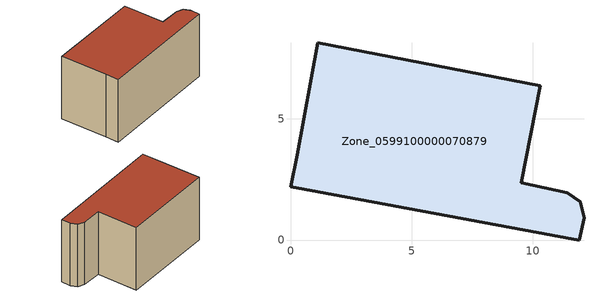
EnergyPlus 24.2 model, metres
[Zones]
Zone_0599100000070879
 floor ground (C_G): 11.42,1.96 11.97,1.58 12.12,0.92 11.93,0 0,2.2 0.27,3.52 1.13,8.14 10.31,6.38 9.53,2.37 z0
 wall outside (C_F): 0.27,3.52 0,2.2 11.93,0 12.12,0.92 11.97,1.58 11.42,1.96 9.53,2.37 10.31,6.38 1.13,8.14 0.27,3.52 z0:6.58
 roof outside (C_R): 10.31,6.38 1.13,8.14 0.27,3.52 0,2.2 11.93,0 12.12,0.92 11.97,1.58 11.42,1.96 9.53,2.37 z6.58
[BUILDING]
Pand.0599100000070879: North Axis=0; Terrain=City; Loads Convergence Tolerance Value=0.04; Temperature Convergence Tolerance Value=0.4; Solar Distribution=FullExterior; Maximum Number of Warmup Days=25; Minimum Number of Warmup Days=1
[Site:Location]
Rotterdam.The.Hague.AP_ZH_NLD Design_Conditions: Latitude=51.96; Longitude=4.45; Time Zone=1; Elevation=-4.5
[SITE:GROUNDTEMPERATURE:BUILDINGSURFACE]
18, 18, 18, 18, 18, 18, 18, 18, 18, 18, 18, 18
[MATERIAL] Thermal Absorptance=0.9; Solar Absorptance=0.7; Visible Absorptance=0.7
Name | Roughness | Thickness | Conductivity | Density | Specific Heat
G.TI.1975-1991 | MediumSmooth | 0.15 | 0.288461 | 540 | 1210
F.TI.1975-1991 | Rough | 0.3 | 0.230769 | 1920 | 840
R.TI.1975-1991 | MediumRough | 0.2 | 0.153846 | 1500 | 1000
[CONSTRUCTION]
C_G: G.TI.1975-1991
C_F: F.TI.1975-1991
C_R: R.TI.1975-1991
[ZONE]
Zone_0599100000070879: Type=1; Multiplier=1; Ceiling Height=Autocalculate; Volume=Autocalculate; Floor Area=autocalculate; Part of Total Floor Area=Yes
[ZONEINFILTRATION:DESIGNFLOWRATE]
Infil_Zone_0599100000070879: Zone or ZoneList or Space or SpaceList=Zone_0599100000070879; Schedule=AlwaysOn; Design Flow Rate Calculation Method=Flow/Area; Flow Rate per Floor Area=0.003; Constant Term Coefficient=1; Temperature Term Coefficient=0; Velocity Term Coefficient=0; Velocity Squared Term Coefficient=0
[HVACTEMPLATE:ZONE:IDEALLOADSAIRSYSTEM]
Zone_0599100000070879: Maximum Heating Supply Air Temperature=50; Minimum Cooling Supply Air Temperature=13; Maximum Heating Supply Air Humidity Ratio=0.0156; Minimum Cooling Supply Air Humidity Ratio=0.0077; Heating Limit=NoLimit; Cooling Limit=NoLimit; Dehumidification Control Type=ConstantSensibleHeatRatio; Cooling Sensible Heat Ratio=0.7; Dehumidification Setpoint=60; Humidification Control Type=None; Humidification Setpoint=30; Outdoor Air Method=None; Outdoor Air Flow Rate per Person=0.00944; Outdoor Air Flow Rate per Zone Floor Area=0; Outdoor Air Flow Rate per Zone=0; Demand Controlled Ventilation Type=None; Outdoor Air Economizer Type=NoEconomizer; Heat Recovery Type=None; Sensible Heat Recovery Effectiveness=0.7; Latent Heat Recovery Effectiveness=0.65
[ZONECONTROL:THERMOSTAT]
ThermostatControl_Zone_0599100000070879: Zone or ZoneList=Zone_0599100000070879; Control Type Schedule=DualSetpointControlType; Control 1=Thermostat_Zone_0599100000070879; Temperature Difference Between Cutout And Setpoint=0
[THERMOSTATSETPOINT:DUALSETPOINT]
Thermostat_Zone_0599100000070879: Heating Setpoint Temperature Schedule=HeatingSetpoint_Zone_0599100000070879; Cooling Setpoint Temperature Schedule=CoolingSetpoint_Zone_0599100000070879
[SCHEDULE:COMPACT]
HeatingSetpoint_Zone_0599100000070879: Through: 12/31, For: AllDays, Until: 24:00, 21
CoolingSetpoint_Zone_0599100000070879: Through: 12/31, For: AllDays, Until: 24:00, 24
DualSetpointControlType: Through: 12/31, For: AllDays, Until: 24:00, 4
AlwaysOn: Through: 12/31, For: AllDays, Until: 24:00, 1
